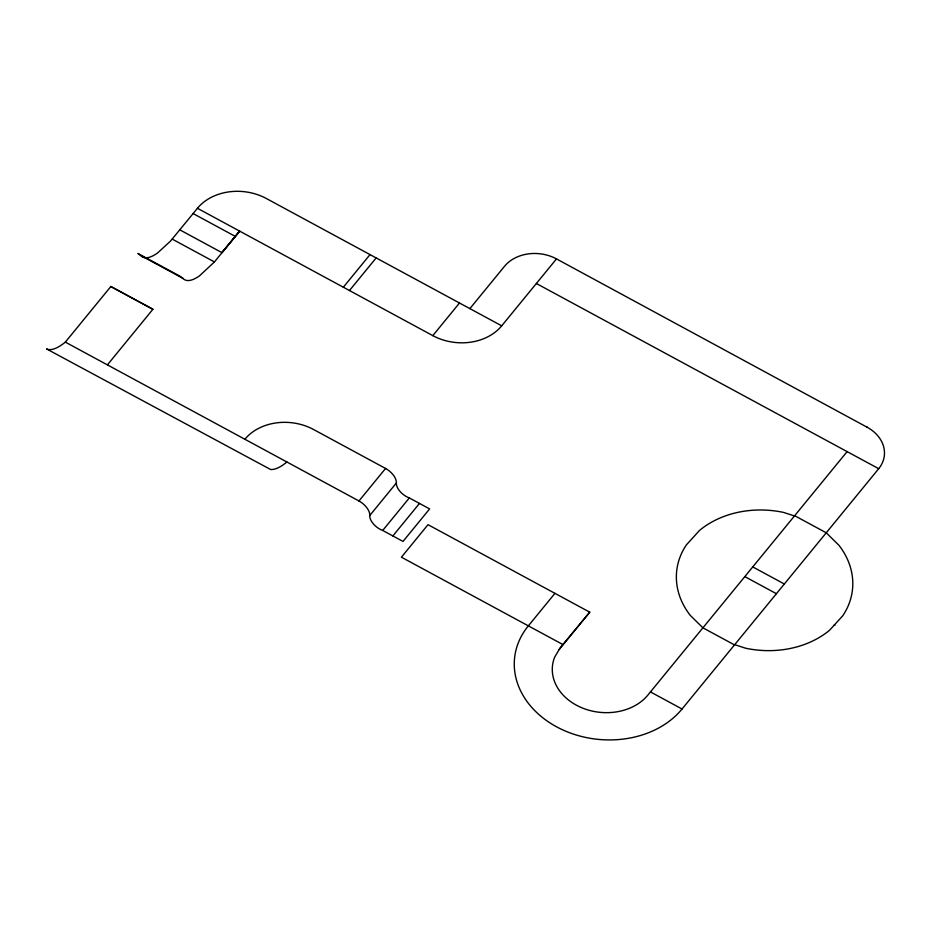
<?xml version="1.0" encoding="UTF-8"?>
<svg xmlns="http://www.w3.org/2000/svg" width="931" height="931" viewBox="0 0 931 931"><rect width="100%" height="100%" fill="white"/><g stroke="black" fill="none" stroke-linecap="round" stroke-linejoin="round"><path stroke-width="1.4" d="M866.994 426.875L867.087 427.213A37.426 29.699 5.8 0 1 878.701 468.7L682.039 709.015A91.098 72.269 5.8 0 1 556.587 726.82A91.098 72.269 5.8 0 1 528.342 625.865L554.946 593.35M286.957 462.02L283.117 464.883A85.827 24.287 -61.6 0 1 270.502 469.457L46.55 348.916A85.827 24.287 -61.6 0 0 65.333 342.119L110.836 286.515L152.905 309.278L107.402 364.882M221.881 252.604L239.651 231.132L214.444 261.925L199.641 275.739A79.787 22.577 -61.6 0 1 184.163 279.416L179.986 276.216L137.904 253.441L142.082 256.653A79.787 22.577 -61.6 0 0 157.56 252.976L170.489 241.106L197.442 208.288A50.03 39.696 5.8 0 1 266.347 198.512L501.704 325.838L556.494 258.899L867.087 427.213M343.341 287.214L370.026 254.605M349.462 290.53L376.159 257.922M197.442 208.288L432.81 335.625L459.495 303.006M469.876 308.615L504.532 266.278A37.729 29.932 5.8 0 1 556.494 258.899M65.333 342.119L358.959 500.971L385.574 468.456L313.561 429.505A49.878 39.579 5.8 0 0 244.876 439.257M396.362 482.991A13.011 7.017 39.3 0 0 409.326 497.934L429.622 508.92L403.007 541.435L382.711 530.449A13.011 7.017 39.3 0 1 369.758 515.506L396.362 482.991A13.79 7.425 39.3 0 0 385.574 468.456M382.711 530.449L409.326 497.934M392.859 535.942L419.474 503.427M559.17 649.547L589.754 612.179L428.016 524.677L401.412 557.192L562.883 644.543M847.117 451.616L647.906 695.038A51.927 41.197 5.8 0 1 582.364 708.002A51.927 41.197 5.8 0 1 554.632 657.216L560.299 647.65L589.754 612.179M239.651 231.132L221.974 252.662L179.811 229.841M794.457 515.972L783.634 512.434A88.387 70.116 5.8 0 0 699.518 530.437L686.31 544.972A88.387 70.116 5.8 0 0 690.197 615.298L702.917 627.831L734.489 644.915M734.699 644.659L745.522 648.197A88.387 70.116 5.8 0 0 829.637 630.182L842.846 615.659A88.387 70.116 5.8 0 0 838.959 545.322L826.251 532.788L794.667 515.704M536.361 283.501L878.701 468.7M193.124 213.571L235.194 236.346M172.223 239.104L214.305 261.867M752.76 566.921L784.333 584.005M744.823 576.615L776.396 593.699M834.316 625.038L834.909 625.353M141.163 255.746L183.244 278.52M110.801 286.504L152.905 309.278M650.466 691.931L682.039 709.015M501.704 325.838A50.03 39.696 5.8 0 1 432.81 335.625M358.959 500.971A13.79 7.425 39.3 0 1 367.803 509.152L368.56 510.502A13.79 7.425 39.3 0 1 369.758 515.506"/></g></svg>
